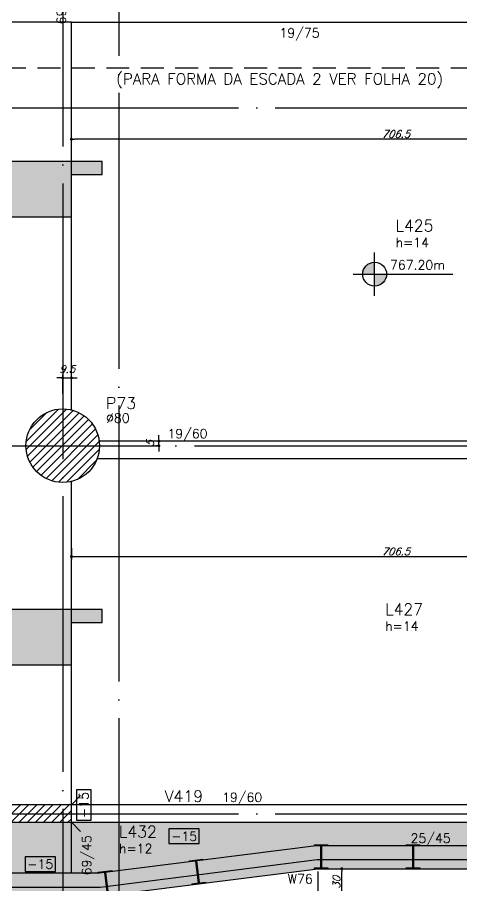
# Model space of a CAD drawing. Header units: millimetres. Extents: x -4122 to 5523, y -2094 to 2406.
# Drawn here: x 1455 to 1939, y -963 to -19 of the extents above; entities that cross this region are included whole.
import ezdxf
from ezdxf.enums import TextEntityAlignment as Align

# ---------------------------------------------------------------- set-up
doc = ezdxf.new("R2010")
doc.units = ezdxf.units.MM
doc.header["$LTSCALE"] = 50
doc.linetypes.add('DASHED', pattern=[0.75, 0.5, -0.25])
doc.linetypes.add('EIXO', pattern=[6.8, 6, -0.4, 0, -0.4])
for name, color, linetype in [('F-AUX-RED', 1, 'Continuous'), ('F-CORTE', 4, 'Continuous'), ('F-COTAS', 106, 'Continuous'), ('F-EIXO', 12, 'EIXO'), ('F-LAJES-DIM', 2, 'Continuous'), ('F-LAJES-NOME', 4, 'Continuous'), ('F-NÍVEL-PLANTA', 2, 'Continuous'), ('F-PERFIL - W310x52', 4, 'Continuous'), ('F-PERFIL- W250x38.5', 4, 'Continuous'), ('F-PILARES-DIM', 172, 'Continuous'), ('F-PILARES-HACH', 174, 'Continuous'), ('F-PILARES-N', 170, 'Continuous'), ('F-PILARES-NASCE', 4, 'Continuous'), ('F-PILARES-NOME', 170, 'Continuous'), ('F-PILARES-S', 170, 'Continuous'), ('F-SOLIDO-CORTE', 71, 'Continuous'), ('F-TEXTO', 6, 'Continuous'), ('F-VIGAS', 3, 'Continuous'), ('F-VIGAS-DIM', 2, 'Continuous'), ('F-VIGAS-NOME', 4, 'Continuous')]:
    doc.layers.add(name, color=color, linetype=linetype)
doc.layers.add('F-DESNIVEL-5', color=7, linetype='Continuous', true_color=0xadd6ff)
doc.styles.add('CP-TEXT-INCL', font='simplex.shx', dxfattribs={"oblique": 20})
doc.styles.add('CP-TEXTO', font='simplex.shx')
doc.styles.add('MCP', font='simplex.shx')
doc.styles.add('ROMANS', font='simplex.shx')
doc.styles.get("Standard").update_dxf_attribs({"font": 'txt.shx'})
doc.dimstyles.new('CP-COTAS-50', dxfattribs={"dimscale": 0.64, "dimtxt": 12.5, "dimasz": 5, "dimexe": 5, "dimexo": 5, "dimgap": 2.5, "dimtad": 1, "dimdec": 1, "dimdsep": 46, "dimtxsty": 'CP-TEXT-INCL', "dimblk1": 'DOT', "dimblk2": 'DOT', "dimsah": 1, "dimcen": 9, "dimclrd": 256, "dimclre": 256, "dimclrt": 256, "dimadec": 0, "dimazin": 0, "dimtfac": 1, "dimtdec": 1, "dimtmove": 2, "dimatfit": 3, "dimldrblk": 'DOT', "dimfxl": 0, "dimtolj": 1, "dimarcsym": 0})
pattern_1 = [(45, (0, 0), (-4.419417, 4.419417), [])]

# ---------------------------------------------------------------- blocks, each defined once
blk = doc.blocks.new('*U41')
at = {"layer": 'F-LAJES-DIM', "color": 1}
blk.add_lwpolyline([(0, 0), (33, 0), (33, 16), (0, 16)], close=True, dxfattribs=at)
at = {"layer": 'F-LAJES-DIM', "style": 'MCP'}
blk.add_attdef('DIM', text='', height=10, dxfattribs=at).set_placement((16.5, 8), align=Align.MIDDLE_CENTER)
blk = doc.blocks.new('*U19')
at = {"layer": 'F-VIGAS-DIM', "color": 1}
blk.add_lwpolyline([(0, 0), (33, 0), (33, 16), (0, 16)], close=True, dxfattribs=at)
at = {"layer": 'F-VIGAS-DIM', "style": 'MCP'}
blk.add_attdef('DIM', text='', height=10, dxfattribs=at).set_placement((16.5, 8), align=Align.MIDDLE_CENTER)
blk = doc.blocks.new('Nível - Planta')
at = {"layer": 'F-NÍVEL-PLANTA'}
h = blk.add_hatch(color=71, dxfattribs=at)
h.paths.add_polyline_path([(0, 0), (0, 0.26, 0.414214), (-0.26, 0)])
h.paths.add_polyline_path([(0.26, 0), (0, 0), (0, -0.26, 0.414214)])
for p, q in [((0, -0.469), (0, 0.469)), ((-0.469, 0), (1.704, 0))]:
    blk.add_line(p, q, dxfattribs=at)
blk.add_circle((0, 0), 0.26, dxfattribs=at)
at = {"layer": 'F-TEXTO', "color": 3, "style": 'MCP'}
blk.add_attdef('NÍVEL', (0.333, 0.102), '', height=0.2, dxfattribs=at)
blk = doc.blocks.new('*U27')
at = {"layer": 'F-EIXO'}
blk.add_line((0, 0), (0, -3476.36), dxfattribs=at)
at = {"layer": 'F-TEXTO', "style": 'ROMANS'}
blk.add_attdef('EIXO', text='', height=17.5, rotation=360, dxfattribs=at).set_placement((0, 28.21), align=Align.MIDDLE_CENTER)
blk = doc.blocks.new('*U26')
at = {"layer": 'F-EIXO'}
blk.add_line((0, 0), (7397, 0), dxfattribs=at)
at = {"layer": 'F-TEXTO', "style": 'ROMANS'}
blk.add_attdef('EIXO', text='', height=17.5, dxfattribs=at).set_placement((-28.2072, 0), align=Align.MIDDLE_CENTER)
blk = doc.blocks.new('*U32')
at = {"layer": 'F-EIXO'}
blk.add_line((0, 0), (7484.954, 0), dxfattribs=at)
at = {"layer": 'F-TEXTO', "style": 'ROMANS'}
blk.add_attdef('EIXO', text='', height=17.5, dxfattribs=at).set_placement((-28.2072, 0), align=Align.MIDDLE_CENTER)
blk = doc.blocks.new('*U34')
at = {"layer": 'F-EIXO'}
blk.add_line((0, 0), (0, -3377.88), dxfattribs=at)
at = {"layer": 'F-TEXTO', "style": 'ROMANS'}
blk.add_attdef('EIXO', text='', height=17.5, rotation=360, dxfattribs=at).set_placement((0, 28.21), align=Align.MIDDLE_CENTER)
blk = doc.blocks.new('_DOT')
at = {"color": 0, "linetype": 'ByBlock'}
blk.add_line((-0.5, 0), (-1, 0), dxfattribs=at)
at = {"color": 0, "linetype": 'ByBlock', "const_width": 0.5}
blk.add_lwpolyline([(-0.25, 0, 1), (0.25, 0, 1)], format="xyb", close=True, dxfattribs=at)
blk = doc.blocks.new('*D55')
at = {"layer": 'DEFPOINTS', "color": 0, "linetype": 'Continuous', "transparency": 16777216}
for p in [(3268.5, -944.5), (741.5, -1374.5), (3268.5, -1512.87)]:
    blk.add_point(p, dxfattribs=at)
at = {"layer": 'F-COTAS', "linetype": 'Continuous', "lineweight": -2, "transparency": 16777216}
for p, q in [((3268.5, -947.7), (3268.5, -1516.07)), ((741.5, -1377.7), (741.5, -1516.07)), ((744.7, -1512.87), (3265.3, -1512.87))]:
    blk.add_line(p, q, dxfattribs=at)
at = {"layer": 'F-COTAS', "linetype": 'Continuous', "lineweight": -2, "transparency": 16777216, "xscale": 3.2, "yscale": 3.2, "zscale": 3.2, "rotation": 180}
blk.add_blockref('_DOT', (741.5, -1512.87), dxfattribs=at)
at = {"layer": 'F-COTAS', "linetype": 'Continuous', "lineweight": -2, "transparency": 16777216, "xscale": 3.2, "yscale": 3.2, "zscale": 3.2}
blk.add_blockref('_DOT', (3268.5, -1512.87), dxfattribs=at)
at = {"layer": 'F-COTAS', "linetype": 'Continuous', "transparency": 16777216, "insert": (2005, -1507.27), "char_height": 8, "attachment_point": 5, "style": 'CP-TEXT-INCL'}
blk.add_mtext('\\A1;2527', dxfattribs=at)
blk = doc.blocks.new('*D222')
at = {"layer": 'DEFPOINTS', "color": 0, "transparency": 16777216}
for p in [(1514, -592.66), (2220.5, -592.66), (2220.5, -605.03)]:
    blk.add_point(p, dxfattribs=at)
at = {"layer": 'F-COTAS', "lineweight": -2, "transparency": 16777216}
for p, q in [((1514, -595.86), (1514, -608.23)), ((2220.5, -595.86), (2220.5, -608.23)), ((1517.2, -605.03), (2217.3, -605.03))]:
    blk.add_line(p, q, dxfattribs=at)
at = {"layer": 'F-COTAS', "lineweight": -2, "transparency": 16777216, "xscale": 3.2, "yscale": 3.2, "zscale": 3.2, "rotation": 180}
blk.add_blockref('_DOT', (1514, -605.03), dxfattribs=at)
at = {"layer": 'F-COTAS', "lineweight": -2, "transparency": 16777216, "xscale": 3.2, "yscale": 3.2, "zscale": 3.2}
blk.add_blockref('_DOT', (2220.5, -605.03), dxfattribs=at)
at = {"layer": 'F-COTAS', "transparency": 16777216, "insert": (1867.25, -599.43), "char_height": 8, "attachment_point": 5, "style": 'CP-TEXT-INCL'}
blk.add_mtext('\\A1;706.5', dxfattribs=at)
blk = doc.blocks.new('*D249')
at = {"layer": 'DEFPOINTS', "color": 0, "transparency": 16777216}
for p in [(1514, -151.15), (1514, -151.15), (2220.5, -151.15)]:
    blk.add_point(p, dxfattribs=at)
at = {"layer": 'F-COTAS', "lineweight": -2, "transparency": 16777216}
blk.add_line((2217.3, -151.15), (1517.2, -151.15), dxfattribs=at)
at = {"layer": 'F-COTAS', "lineweight": -2, "transparency": 16777216, "xscale": 3.2, "yscale": 3.2, "zscale": 3.2, "rotation": 180}
blk.add_blockref('_DOT', (1514, -151.15), dxfattribs=at)
at = {"layer": 'F-COTAS', "lineweight": -2, "transparency": 16777216, "xscale": 3.2, "yscale": 3.2, "zscale": 3.2}
blk.add_blockref('_DOT', (2220.5, -151.15), dxfattribs=at)
at = {"layer": 'F-COTAS', "transparency": 16777216, "insert": (1867.25, -145.55), "char_height": 8, "attachment_point": 5, "style": 'CP-TEXT-INCL'}
blk.add_mtext('\\A1;706.5', dxfattribs=at)
blk = doc.blocks.new('*D261')
at = {"layer": 'DEFPOINTS', "color": 0, "transparency": 16777216}
for p in [(1782.21, -944.5), (1808.32, -944.5), (1545.96, -974.5)]:
    blk.add_point(p, dxfattribs=at)
at = {"layer": 'F-COTAS', "lineweight": -2, "transparency": 16777216}
for p, q in [((1785.41, -944.5), (1811.52, -944.5)), ((1808.32, -971.3), (1808.32, -947.7)), ((1549.16, -974.5), (1811.52, -974.5))]:
    blk.add_line(p, q, dxfattribs=at)
at = {"layer": 'F-COTAS', "lineweight": -2, "transparency": 16777216, "xscale": 3.2, "yscale": 3.2, "zscale": 3.2}
for p, rotation in [((1808.32, -944.5), 90), ((1808.32, -974.5), 270)]:
    blk.add_blockref('_DOT', p, dxfattribs=dict(at, rotation=rotation))
at = {"layer": 'F-COTAS', "transparency": 16777216, "insert": (1802.72, -959.5), "char_height": 8, "attachment_point": 5, "rotation": 90, "style": 'CP-TEXT-INCL'}
blk.add_mtext('\\A1;30', dxfattribs=at)
blk = doc.blocks.new('*D262')
at = {"layer": 'DEFPOINTS', "color": 0, "transparency": 16777216}
for p in [(1782.21, -944.5), (1545.96, -974.5), (1782.21, -1020.43)]:
    blk.add_point(p, dxfattribs=at)
at = {"layer": 'F-COTAS', "lineweight": -2, "transparency": 16777216}
for p, q in [((1782.21, -947.7), (1782.21, -1023.63)), ((1545.96, -977.7), (1545.96, -1023.63)), ((1549.16, -1020.43), (1779.01, -1020.43))]:
    blk.add_line(p, q, dxfattribs=at)
at = {"layer": 'F-COTAS', "lineweight": -2, "transparency": 16777216, "xscale": 3.2, "yscale": 3.2, "zscale": 3.2, "rotation": 180}
blk.add_blockref('_DOT', (1545.96, -1020.43), dxfattribs=at)
at = {"layer": 'F-COTAS', "lineweight": -2, "transparency": 16777216, "xscale": 3.2, "yscale": 3.2, "zscale": 3.2}
blk.add_blockref('_DOT', (1782.21, -1020.43), dxfattribs=at)
at = {"layer": 'F-COTAS', "transparency": 16777216, "insert": (1664.09, -1014.83), "char_height": 8, "attachment_point": 5, "style": 'CP-TEXT-INCL'}
blk.add_mtext('\\A1;236.2', dxfattribs=at)
blk = doc.blocks.new('*D325')
at = {"layer": 'DEFPOINTS', "color": 0, "transparency": 16777216}
for p in [(1514, -410.75), (1504.5, -430.77), (1514, -430.77)]:
    blk.add_point(p, dxfattribs=at)
at = {"layer": 'F-COTAS', "lineweight": -2, "transparency": 16777216}
for p, q in [((1501.3, -410.75), (1498.1, -410.75)), ((1504.5, -427.57), (1504.5, -407.55)), ((1504.5, -410.75), (1514, -410.75)), ((1514, -427.57), (1514, -407.55)), ((1517.2, -410.75), (1520.4, -410.75))]:
    blk.add_line(p, q, dxfattribs=at)
at = {"layer": 'F-COTAS', "lineweight": -2, "transparency": 16777216, "xscale": 3.2, "yscale": 3.2, "zscale": 3.2}
blk.add_blockref('_DOT', (1504.5, -410.75), dxfattribs=at)
at = {"layer": 'F-COTAS', "lineweight": -2, "transparency": 16777216, "xscale": 3.2, "yscale": 3.2, "zscale": 3.2, "rotation": 180}
blk.add_blockref('_DOT', (1514, -410.75), dxfattribs=at)
at = {"layer": 'F-COTAS', "transparency": 16777216, "insert": (1509.25, -401.15), "char_height": 8, "attachment_point": 5, "style": 'CP-TEXT-INCL'}
blk.add_mtext('\\A1;9.5', dxfattribs=at)
blk = doc.blocks.new('*D326')
at = {"layer": 'DEFPOINTS', "color": 0, "transparency": 16777216}
for p in [(1609.26, -479.5), (1613.73, -479.5), (1613.73, -484.5)]:
    blk.add_point(p, dxfattribs=at)
at = {"layer": 'F-COTAS', "lineweight": -2, "transparency": 16777216}
for p, q in [((1610.53, -479.5), (1606.06, -479.5)), ((1609.26, -476.3), (1609.26, -473.1)), ((1609.26, -484.5), (1609.26, -479.5)), ((1610.53, -484.5), (1606.06, -484.5)), ((1609.26, -487.7), (1609.26, -490.9))]:
    blk.add_line(p, q, dxfattribs=at)
at = {"layer": 'F-COTAS', "lineweight": -2, "transparency": 16777216, "xscale": 3.2, "yscale": 3.2, "zscale": 3.2}
for p, rotation in [((1609.26, -479.5), 270), ((1609.26, -484.5), 90)]:
    blk.add_blockref('_DOT', p, dxfattribs=dict(at, rotation=rotation))
at = {"layer": 'F-COTAS', "transparency": 16777216, "insert": (1599.66, -482), "char_height": 8, "attachment_point": 5, "rotation": 90, "style": 'CP-TEXT-INCL'}
blk.add_mtext('\\A1;5', dxfattribs=at)
blk = doc.blocks.new('A$C44D756D9')
at = {"layer": 'F-PERFIL- W250x38.5', "linetype": 'Continuous'}
for points in [[(5118.35, -2434.09), (5103.65, -2434.09), (5103.65, -2432.97), (5110.67, -2432.97), (5110.67, -2409.01), (5103.65, -2409.01), (5103.65, -2407.89), (5118.35, -2407.89), (5118.35, -2409.01), (5111.33, -2409.01), (5111.33, -2432.97), (5118.35, -2432.97)], [(5218.35, -2434.09), (5203.65, -2434.09), (5203.65, -2432.97), (5210.67, -2432.97), (5210.67, -2409.01), (5203.65, -2409.01), (5203.65, -2407.89), (5218.35, -2407.89), (5218.35, -2409.01), (5211.33, -2409.01), (5211.33, -2432.97), (5218.35, -2432.97)], [(4985.28, -2449.59), (4970.7, -2451.43), (4970.56, -2450.31), (4977.52, -2449.44), (4974.54, -2425.67), (4967.57, -2426.54), (4967.43, -2425.43), (4982.02, -2423.6), (4982.16, -2424.71), (4975.19, -2425.58), (4978.18, -2449.36), (4985.14, -2448.48)], [(4886.06, -2462.05), (4871.47, -2463.88), (4871.34, -2462.77), (4878.3, -2461.9), (4875.32, -2438.13), (4868.35, -2439), (4868.21, -2437.89), (4882.8, -2436.06), (4882.94, -2437.17), (4875.97, -2438.04), (4878.96, -2461.82), (4885.92, -2460.94)]]:
    blk.add_lwpolyline(points, close=True, dxfattribs=at)
at = {"layer": 'F-PILARES-NOME'}
blk.add_text('W76', height=10, dxfattribs=at).set_placement((5074.36, -2450.04))

msp = doc.modelspace()

# ---------------------------------------------------------------- hatches: boundary and pattern name
at = {"layer": 'F-DESNIVEL-5', "linetype": 'Continuous'}
h = msp.add_hatch(color=256, dxfattribs=at)
h.dxf.hatch_style = 1
h.paths.add_polyline_path([(2581, -919.5), (1780.632, -919.5), (1544.382, -949.5), (1286.33, -949.5), (1286.33, -968.5), (1286.33, -974.5), (1545.963, -974.5), (1782.213, -944.5), (2581, -944.5)])
at = {"layer": 'F-PILARES-HACH', "linetype": 'Continuous'}
h = msp.add_hatch(dxfattribs=at)
h.set_pattern_fill('ANSI31', color=256, scale=50)
h.set_pattern_definition(pattern_1)
edge = h.paths.add_edge_path()
edge.add_arc((1504.5, -484.5), 40, 0, 360)
h = msp.add_hatch(dxfattribs=at)
h.set_pattern_fill('ANSI31', color=256, scale=50, style=0)
h.set_pattern_definition(pattern_1)
h.paths.add_polyline_path([(1445, -894), (1514, -894), (1514, -875), (1445, -875)], flags=16)
at = {"layer": 'F-SOLIDO-CORTE', "linetype": 'Continuous'}
for points in [[(1445, -175.603), (1445, -220.603), (1411.65, -220.603), (1411.65, -235.603), (1514, -235.603), (1514, -189.603), (1547.35, -189.603), (1547.35, -175.603)], [(1445, -662.725), (1445, -707.725), (1411.65, -707.725), (1411.65, -722.725), (1514, -722.725), (1514, -676.725), (1547.35, -676.725), (1547.35, -662.725)]]:
    msp.add_hatch(color=256, dxfattribs=at).paths.add_polyline_path(points, flags=16)

# ---------------------------------------------------------------- linework, layer by layer
at = {"layer": 'F-AUX-RED', "color": 4, "linetype": 'DASHED'}
msp.add_lwpolyline([(1445, -74), (1445, 324), (2289.5, 324), (2289.5, -74), (1445, -74)], dxfattribs=at)
at = {"layer": 'F-CORTE', "linetype": 'Continuous'}
for points in [[(1547.35, -175.603), (1445, -175.603), (1445, -220.603), (1411.65, -220.603)], [(1411.65, -235.603), (1514, -235.603), (1514, -189.603), (1547.35, -189.603)], [(1547.35, -662.725), (1445, -662.725), (1445, -707.725), (1411.65, -707.725)], [(1411.65, -722.725), (1514, -722.725), (1514, -676.725), (1547.35, -676.725)]]:
    msp.add_lwpolyline(points, dxfattribs=at)
at = {"layer": 'F-DESNIVEL-5', "linetype": 'Continuous'}
for points in [[(1514, -894), (1445, -894), (1445, -949.4)], [(1514, -894), (1445, -949.4), (1514, -949.4)], [(1514, -894), (1514, -949.4), (1514, -894)], [(1514, -894), (1514, -949.5), (1544.381, -949.5)], [(1514, -894), (1544.381, -949.5), (1514, -894)], [(1514, -894), (1544.381, -949.5), (1780.75, -919.44)], [(1514, -894), (1780.75, -919.44), (1514, -894)], [(1514, -894), (1780.75, -919.44), (1820.75, -919.5)], [(1514, -894), (1820.75, -919.5), (1514, -894)], [(1514, -894), (1820.75, -919.5), (2200.5, -919.5)], [(1514, -894), (2200.5, -919.5), (1514, -894)], [(1514, -894), (2200.5, -919.5), (2220.5, -919.5)], [(1514, -894), (2220.5, -919.5), (1514, -894)], [(1514, -894), (2220.5, -919.5), (2220.5, -894)], [(1514, -894), (2220.5, -894), (1514, -894)]]:
    msp.add_solid(points, dxfattribs=at)
at = {"layer": 'F-PILARES-N', "linetype": 'Continuous'}
msp.add_lwpolyline([(1445, -894), (1514, -894), (1514, -875), (1445, -875), (1445, -894)], dxfattribs=at)
at = {"layer": 'F-PILARES-NASCE', "linetype": 'Continuous'}
for p, q in [((1514, -875), (1524, -865)), ((1514, -894), (1524, -904))]:
    msp.add_line(p, q, dxfattribs=at)
at = {"layer": 'F-PILARES-S', "linetype": 'Continuous'}
msp.add_circle((1504.5, -484.5), 40, dxfattribs=at)
at = {"layer": 'F-SOLIDO-CORTE'}
for points in [[(1445, -175.603), (1445, -220.603), (1411.65, -220.603), (1411.65, -235.603), (1514, -235.603), (1514, -189.603), (1547.35, -189.603), (1547.35, -175.603), (1445, -175.603)], [(1445, -662.725), (1445, -707.725), (1411.65, -707.725), (1411.65, -722.725), (1514, -722.725), (1514, -676.725), (1547.35, -676.725), (1547.35, -662.725), (1445, -662.725)]]:
    msp.add_lwpolyline(points, dxfattribs=at)
at = {"layer": 'F-VIGAS'}
for points in [[(1514, -24), (1445, -24)], [(1514, -446.39), (1514, -24)], [(1514, -24), (2147.5, -24)], [(2190, -479.5), (1543.505, -479.5)], [(1541.715, -498.5), (2190, -498.5)], [(1514, -875), (1514, -522.61)], [(2220.5, -875), (1514, -875)], [(1514, -949.5), (1514, -894)], [(1514, -894), (2220.5, -894)], [(3249.5, -919.5), (1780.632, -919.5), (1544.382, -949.5), (1246, -949.5)], [(1286.33, -964.5), (1545.33, -964.5), (1781.58, -934.5), (3241.79, -934.5)], [(1293.35, -974.5), (1545.963, -974.5), (1782.213, -944.5), (3249.5, -944.5)]]:
    msp.add_lwpolyline(points, dxfattribs=at)

# ---------------------------------------------------------------- block references
at = {"layer": 'F-EIXO', "linetype": 'Continuous'}
for name, p in [('*U27', (1565.5, 1939.842)), ('*U34', (1504.5, 1841.357)), ('*U26', (-3705.761, -117)), ('*U32', (-3793.715, -484.5)), ('*U26', (-3705.761, -885))]:
    msp.add_blockref(name, p, dxfattribs=at)
at = {"layer": 'F-LAJES-DIM', "linetype": 'Continuous'}
msp.add_blockref('*U41', (1620.175, -917.246), dxfattribs=at).add_auto_attribs({'DIM': '-15'})
at = {"layer": 'F-NÍVEL-PLANTA', "linetype": 'Continuous', "xscale": 50, "yscale": 50, "zscale": 50}
msp.add_blockref('Nível - Planta', (1844.184, -297.962), dxfattribs=at).add_auto_attribs({'NÍVEL': '767.20m'})
at = {"layer": 'F-PERFIL - W310x52'}
msp.add_blockref('A$C44D756D9', (-3325, 1489.5), dxfattribs=at)
at = {"layer": 'F-VIGAS-DIM', "linetype": 'Continuous', "rotation": 90}
msp.add_blockref('*U19', (1535.5, -891.75), dxfattribs=at).add_auto_attribs({'DIM': '-15'})
at = {"layer": 'F-VIGAS-DIM', "linetype": 'Continuous'}
msp.add_blockref('*U19', (1463.548, -947.545), dxfattribs=at).add_auto_attribs({'DIM': '-15'})

# ---------------------------------------------------------------- texts
at = {"layer": 'F-LAJES-DIM', "linetype": 'Continuous', "style": 'MCP'}
for s, p in [('h=14', (1866.97, -268.51)), ('h=14', (1855.641, -685.684)), ('h=12', (1565.729, -927.569))]:
    msp.add_text(s, height=10, dxfattribs=at).set_placement(p)
at = {"layer": 'F-LAJES-NOME', "linetype": 'Continuous', "style": 'MCP'}
for s, p in [('L425', (1866.97, -251.51)), ('L427', (1855.641, -668.684)), ('L432', (1565.729, -910.569))]:
    msp.add_text(s, height=12.5, dxfattribs=at).set_placement(p)
at = {"layer": 'F-PILARES-DIM', "linetype": 'Continuous', "style": 'MCP'}
msp.add_text('%%c80', height=10, dxfattribs=at).set_placement((1551.645, -459.516))
at = {"layer": 'F-PILARES-NOME', "linetype": 'Continuous', "style": 'MCP'}
msp.add_text('P73', height=12.5, dxfattribs=at).set_placement((1551.645, -444.516))
at = {"layer": 'F-TEXTO', "color": 3, "insert": (1429.282, -79.642), "char_height": 12, "width": 687.52044, "attachment_point": 1, "style": 'CP-TEXTO'}
msp.add_mtext('\\pi133.47451;(PARA FORMA DA ESCADA 2 VER FOLHA 20)', dxfattribs=at)
at = {"layer": 'F-VIGAS-DIM', "linetype": 'Continuous', "style": 'MCP'}
for s, p in [('69/75', (1507.913, -26.313)), ('69/45', (1535.5, -951.75))]:
    msp.add_text(s, height=10, rotation=90, dxfattribs=at).set_placement(p)
for s, p in [('19/75', (1740.533, -40.561)), ('19/60', (1618.505, -476.375)), ('19/60', (1678, -871.875)), ('25/45', (1883.25, -916.375))]:
    msp.add_text(s, height=10, dxfattribs=at).set_placement(p)
at = {"layer": 'F-VIGAS-NOME', "linetype": 'Continuous', "style": 'MCP'}
msp.add_text('V419', height=12.5, dxfattribs=at).set_placement((1615.5, -871.875))

# ---------------------------------------------------------------- dimensions: what is measured, and where the dimension line sits
at = {"layer": 'F-COTAS'}
for base, p1, p2, picture, middle in [((1514, -151.146), (2220.5, -151.146), (1514, -151.146), '*D249', (1867.25, -145.546)), ((1514, -410.747), (1504.5, -430.77), (1514, -430.77), '*D325', (1509.25, -401.147)), ((2220.5, -605.028), (1514, -592.664), (2220.5, -592.664), '*D222', (1867.25, -599.428)), ((1782.212722, -1020.428946), (1545.962724, -974.5), (1782.212722, -944.5), '*D262', (1664.087723, -1014.828946))]:
    dim = msp.add_linear_dim(base=base, p1=p1, p2=p2, dimstyle='CP-COTAS-50', override={"dimfxl": 7.5}, dxfattribs=at)
    dim.commit()
    dim.dimension.update_dxf_attribs({"geometry": picture, "text_midpoint": middle})
for base, p1, p2, picture, middle in [((1609.257, -479.5), (1613.733, -484.5), (1613.733, -479.5), '*D326', (1599.657, -482)), ((1808.324, -944.5), (1545.963, -974.5), (1782.213, -944.5), '*D261', (1802.724, -959.5))]:
    dim = msp.add_linear_dim(base=base, p1=p1, p2=p2, angle=90, dimstyle='CP-COTAS-50', override={"dimfxl": 7.5}, dxfattribs=at)
    dim.commit()
    dim.dimension.update_dxf_attribs({"geometry": picture, "text_midpoint": middle})
at = {"layer": 'F-COTAS', "linetype": 'Continuous'}
dim = msp.add_linear_dim(base=(3268.5, -1512.867), p1=(741.5, -1374.5), p2=(3268.5, -944.5), dimstyle='CP-COTAS-50', dxfattribs=at)
dim.commit()
dim.dimension.update_dxf_attribs({"geometry": '*D55', "text_midpoint": (2005, -1507.267)})

doc.saveas('drawing.dxf')
